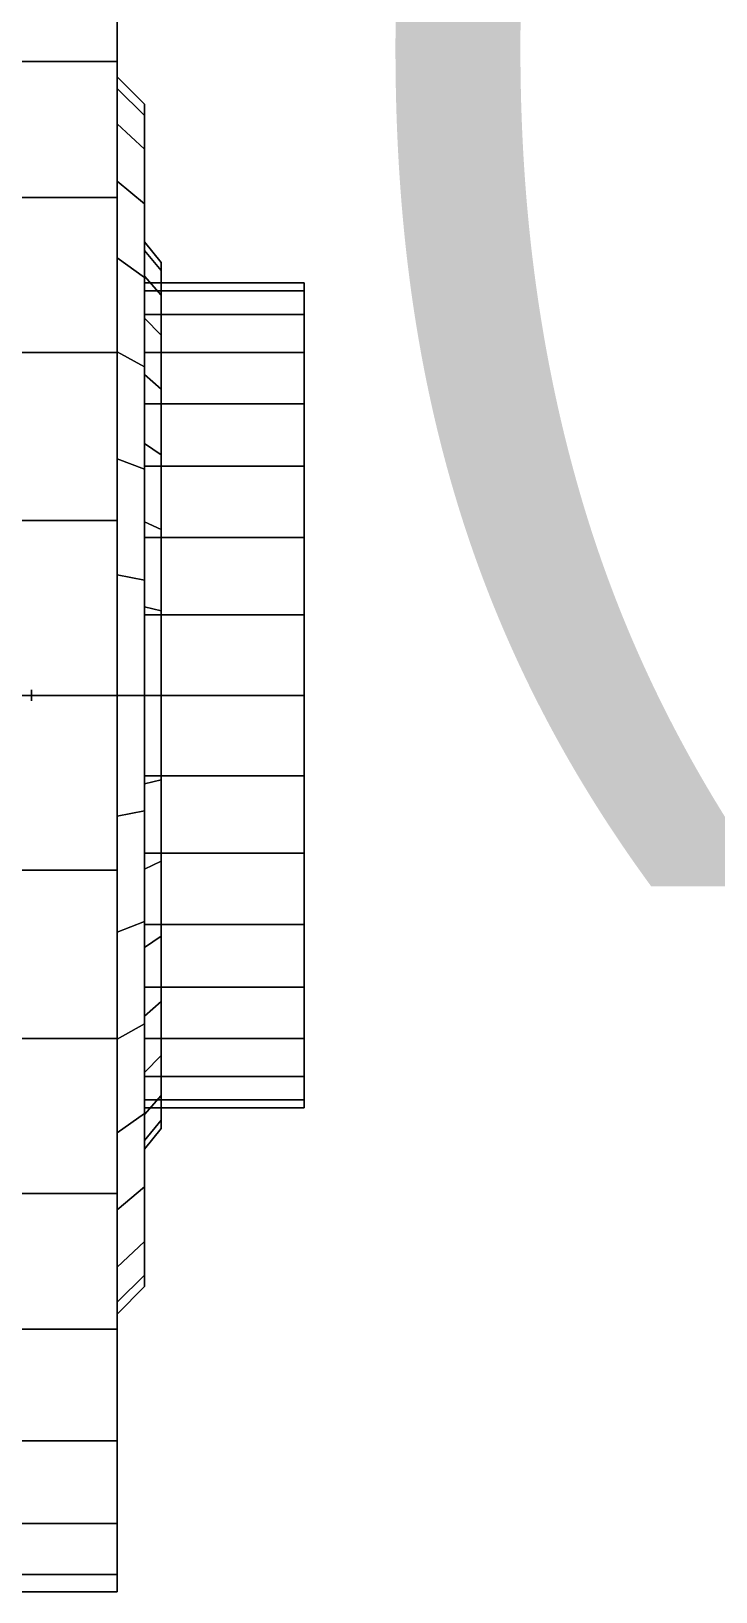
# Model space of a CAD drawing. Header units: millimetres. Extents: x -92759 to 184353, y -15225 to 86714.
# Drawn here: x -67755.3 to -67630.9, y 62080.7 to 62364.4 of the extents above; entities that cross this region are included whole.
import ezdxf

# ---------------------------------------------------------------- set-up
doc = ezdxf.new("R2010")
doc.units = ezdxf.units.MM
for name, color, linetype in [('0-1', 9, 'Continuous'), ('A-_ROOMNAME_A', 8, 'Continuous'), ('M-ACMV-EAF', 86, 'Continuous'), ('M-ACMV_FCU', 5, 'Continuous')]:
    doc.layers.add(name, color=color, linetype=linetype)
doc.styles.add('Arial Narrow_2', font='ARIALN.TTF', dxfattribs={"height": 225})

# ---------------------------------------------------------------- blocks, each defined once
blk = doc.blocks.new('A$Cb2bf8f38')
at = {"layer": 'A-_ROOMNAME_A', "insert": (-24772.04, 29960.39), "char_height": 225, "width": 697.4681, "attachment_point": 1, "style": 'Arial Narrow_2'}
blk.add_mtext('(MV)', dxfattribs=at)
blk = doc.blocks.new('A$C1d36b151')
at = {"layer": 'M-ACMV-EAF', "lineweight": 5, "invisible_edges": 14}
for points in [[(-192, 104, 42.43), (-192, 106.16, 64.38), (-192, 156.66, 64.38), (-192, 153.53, 32.58)], [(-192, 106.16, 64.38), (-192, 104, 86.32), (-192, 153.53, 96.18), (-192, 156.66, 64.38)], [(-192, 97.6, 21.32), (-192, 104, 42.43), (-192, 153.53, 32.58), (-192, 144.25, 2)], [(-192, 104, 86.32), (-192, 97.6, 107.43), (-192, 144.25, 126.75), (-192, 153.53, 96.18)], [(-192, 87.2, 1.87), (-192, 97.6, 21.32), (-192, 144.25, 2), (-192, 129.19, -26.18)], [(-192, 97.6, 107.43), (-192, 87.2, 126.88), (-192, 129.19, 154.93), (-192, 144.25, 126.75)], [(-192, 73.21, -15.17), (-192, 87.2, 1.87), (-192, 129.19, -26.18), (-192, 108.92, -50.88)], [(-192, 87.2, 126.88), (-192, 73.21, 143.93), (-192, 108.92, 179.63), (-192, 129.19, 154.93)], [(-192, 56.16, -29.16), (-192, 73.21, -15.17), (-192, 108.92, -50.88), (-192, 84.22, -71.15)], [(-192, 73.21, 143.93), (-192, 56.16, 157.92), (-192, 84.22, 199.91), (-192, 108.92, 179.63)], [(-197, 67.22, 49.74), (-197, 68.66, 64.38), (-197, 101.16, 64.38), (-197, 99.09, 43.4)], [(-197, 68.66, 64.38), (-197, 67.22, 79.01), (-197, 99.09, 85.35), (-197, 101.16, 64.38)], [(-197, 62.95, 35.67), (-197, 67.22, 49.74), (-197, 99.09, 43.4), (-197, 92.98, 23.24)], [(-197, 67.22, 79.01), (-197, 62.95, 93.08), (-197, 92.98, 105.51), (-197, 99.09, 85.35)], [(-197, 56.02, 22.71), (-197, 62.95, 35.67), (-197, 92.98, 23.24), (-197, 83.04, 4.65)], [(-197, 62.95, 93.08), (-197, 56.02, 106.04), (-197, 83.04, 124.1), (-197, 92.98, 105.51)], [(-197, 46.69, 11.34), (-197, 56.02, 22.71), (-197, 83.04, 4.65), (-197, 69.67, -11.64)], [(-197, 56.02, 106.04), (-197, 46.69, 117.41), (-197, 69.67, 140.39), (-197, 83.04, 124.1)], [(-192, 36.71, -39.56), (-192, 56.16, -29.16), (-192, 84.22, -71.15), (-192, 56.04, -86.22)], [(-192, 56.16, 157.92), (-192, 36.71, 168.31), (-192, 56.04, 214.97), (-192, 84.22, 199.91)], [(-200, 67.22, 49.74), (-200, 68.66, 64.38), (-200, 72.41, 64.38), (-200, 70.9, 49.01)], [(-200, 68.66, 64.38), (-200, 67.22, 79.01), (-200, 70.9, 79.74), (-200, 72.41, 64.38)], [(-226, 57.41, 51.69), (-226, 58.66, 64.38), (-226, 68.66, 64.38), (-226, 67.22, 49.74)], [(-226, 58.66, 64.38), (-226, 57.41, 77.06), (-226, 67.22, 79.01), (-226, 68.66, 64.38)], [(-200, 62.95, 35.67), (-200, 67.22, 49.74), (-200, 70.9, 49.01), (-200, 66.42, 34.24)], [(-200, 67.22, 79.01), (-200, 62.95, 93.08), (-200, 66.42, 94.51), (-200, 70.9, 79.74)], [(-197, 35.33, 2.02), (-197, 46.69, 11.34), (-197, 69.67, -11.64), (-197, 53.38, -25.01)], [(-197, 46.69, 117.41), (-197, 35.33, 126.74), (-197, 53.38, 153.76), (-197, 69.67, 140.39)], [(-226, 53.71, 39.5), (-226, 57.41, 51.69), (-226, 67.22, 49.74), (-226, 62.95, 35.67)], [(-226, 57.41, 77.06), (-226, 53.71, 89.25), (-226, 62.95, 93.08), (-226, 67.22, 79.01)], [(-200, 56.02, 22.71), (-200, 62.95, 35.67), (-200, 66.42, 34.24), (-200, 59.14, 20.62)], [(-200, 62.95, 93.08), (-200, 56.02, 106.04), (-200, 59.14, 108.13), (-200, 66.42, 94.51)], [(-226, 47.71, 28.26), (-226, 53.71, 39.5), (-226, 62.95, 35.67), (-226, 56.02, 22.71)], [(-226, 53.71, 89.25), (-226, 47.71, 100.49), (-226, 56.02, 106.04), (-226, 62.95, 93.08)], [(-200, 46.69, 11.34), (-200, 56.02, 22.71), (-200, 59.14, 20.62), (-200, 49.34, 8.69)], [(-200, 56.02, 106.04), (-200, 46.69, 117.41), (-200, 49.34, 120.06), (-200, 59.14, 108.13)], [(-226, 39.62, 18.41), (-226, 47.71, 28.26), (-226, 56.02, 22.71), (-226, 46.69, 11.34)], [(-226, 47.71, 100.49), (-226, 39.62, 110.34), (-226, 46.69, 117.41), (-226, 56.02, 106.04)], [(-192, 15.61, -45.96), (-192, 36.71, -39.56), (-192, 56.04, -86.22), (-192, 25.46, -95.49)], [(-192, 36.71, 168.31), (-192, 15.61, 174.71), (-192, 25.46, 224.24), (-192, 56.04, 214.97)], [(-197, 22.36, -4.92), (-197, 35.33, 2.02), (-197, 53.38, -25.01), (-197, 34.8, -34.94)], [(-197, 35.33, 126.74), (-197, 22.36, 133.67), (-197, 34.8, 163.69), (-197, 53.38, 153.76)], [(-200, 35.33, 2.02), (-200, 46.69, 11.34), (-200, 49.34, 8.69), (-200, 37.41, -1.1)], [(-200, 46.69, 117.41), (-200, 35.33, 126.74), (-200, 37.41, 129.85), (-200, 49.34, 120.06)], [(-226, 29.77, 10.33), (-226, 39.62, 18.41), (-226, 46.69, 11.34), (-226, 35.33, 2.02)], [(-226, 39.62, 110.34), (-226, 29.77, 118.42), (-226, 35.33, 126.74), (-226, 46.69, 117.41)], [(-200, 22.36, -4.92), (-200, 35.33, 2.02), (-200, 37.41, -1.1), (-200, 23.8, -8.38)], [(-200, 35.33, 126.74), (-200, 22.36, 133.67), (-200, 23.8, 137.13), (-200, 37.41, 129.85)], [(-226, 18.53, 4.32), (-226, 29.77, 10.33), (-226, 35.33, 2.02), (-226, 22.36, -4.92)], [(-226, 29.77, 118.42), (-226, 18.53, 124.43), (-226, 22.36, 133.67), (-226, 35.33, 126.74)], [(-197, 8.29, -9.18), (-197, 22.36, -4.92), (-197, 34.8, -34.94), (-197, 14.63, -41.06)], [(-197, 22.36, 133.67), (-197, 8.29, 137.93), (-197, 14.63, 169.81), (-197, 34.8, 163.69)], [(-200, 8.29, -9.18), (-200, 22.36, -4.92), (-200, 23.8, -8.38), (-200, 9.02, -12.86)], [(-200, 22.36, 133.67), (-200, 8.29, 137.93), (-200, 9.02, 141.61), (-200, 23.8, 137.13)], [(-192, -6.34, -48.12), (-192, 15.61, -45.96), (-192, 25.46, -95.49), (-192, -6.34, -98.62)], [(-192, 15.61, 174.71), (-192, -6.34, 176.88), (-192, -6.34, 227.38), (-192, 25.46, 224.24)], [(-226, 6.34, 0.62), (-226, 18.53, 4.32), (-226, 22.36, -4.92), (-226, 8.29, -9.18)], [(-226, 18.53, 124.43), (-226, 6.34, 128.13), (-226, 8.29, 137.93), (-226, 22.36, 133.67)], [(-197, -6.34, -10.62), (-197, 8.29, -9.18), (-197, 14.63, -41.06), (-197, -6.34, -43.12)], [(-197, 8.29, 137.93), (-197, -6.34, 139.38), (-197, -6.34, 171.88), (-197, 14.63, 169.81)], [(-200, -6.34, -10.62), (-200, 8.29, -9.18), (-200, 9.02, -12.86), (-200, -6.34, -14.37)], [(-200, 8.29, 137.93), (-200, -6.34, 139.38), (-200, -6.34, 143.13), (-200, 9.02, 141.61)], [(-226, -6.34, -0.62), (-226, 6.34, 0.62), (-226, 8.29, -9.18), (-226, -6.34, -10.62)], [(-226, 6.34, 128.13), (-226, -6.34, 129.38), (-226, -6.34, 139.38), (-226, 8.29, 137.93)], [(-176.45, -5.36, 64.18), (-176.45, -5.34, 64.38), (-176.45, -6.34, 64.38)], [(-176.45, -5.34, 64.38), (-176.45, -5.36, 64.57), (-176.45, -6.34, 64.38)], [(-176.45, -5.42, 63.99), (-176.45, -5.36, 64.18), (-176.45, -6.34, 64.38)], [(-176.45, -5.36, 64.57), (-176.45, -5.42, 64.76), (-176.45, -6.34, 64.38)], [(-176.45, -5.51, 63.82), (-176.45, -5.42, 63.99), (-176.45, -6.34, 64.38)], [(-176.45, -5.42, 64.76), (-176.45, -5.51, 64.93), (-176.45, -6.34, 64.38)], [(-176.45, -5.63, 63.67), (-176.45, -5.51, 63.82), (-176.45, -6.34, 64.38)], [(-176.45, -5.51, 64.93), (-176.45, -5.63, 65.08), (-176.45, -6.34, 64.38)], [(-176.45, -5.78, 63.54), (-176.45, -5.63, 63.67), (-176.45, -6.34, 64.38)], [(-176.45, -5.63, 65.08), (-176.45, -5.78, 65.21), (-176.45, -6.34, 64.38)], [(-226, -6.34, 129.38), (-226, -19.02, 128.13), (-226, -20.97, 137.93), (-226, -6.34, 139.38)], [(-226, -19.02, 0.62), (-226, -6.34, -0.62), (-226, -6.34, -10.62), (-226, -20.97, -9.18)], [(-200, -6.34, 139.38), (-200, -20.97, 137.93), (-200, -21.7, 141.61), (-200, -6.34, 143.13)], [(-200, -20.97, -9.18), (-200, -6.34, -10.62), (-200, -6.34, -14.37), (-200, -21.7, -12.86)], [(-197, -6.34, 139.38), (-197, -20.97, 137.93), (-197, -27.31, 169.81), (-197, -6.34, 171.88)], [(-197, -20.97, -9.18), (-197, -6.34, -10.62), (-197, -6.34, -43.12), (-197, -27.31, -41.06)], [(-192, -6.34, 176.88), (-192, -28.29, 174.71), (-192, -38.14, 224.24), (-192, -6.34, 227.38)], [(-192, -28.29, -45.96), (-192, -6.34, -48.12), (-192, -6.34, -98.62), (-192, -38.14, -95.49)], [(-176.45, -5.96, 63.45), (-176.45, -5.78, 63.54), (-176.45, -6.34, 64.38)], [(-176.45, -5.78, 65.21), (-176.45, -5.96, 65.3), (-176.45, -6.34, 64.38)], [(-176.45, -6.15, 63.39), (-176.45, -5.96, 63.45), (-176.45, -6.34, 64.38)], [(-176.45, -5.96, 65.3), (-176.45, -6.15, 65.36), (-176.45, -6.34, 64.38)], [(-176.45, -6.34, 63.38), (-176.45, -6.15, 63.39), (-176.45, -6.34, 64.38)], [(-176.45, -6.15, 65.36), (-176.45, -6.34, 65.38), (-176.45, -6.34, 64.38)], [(-176.45, -6.34, 65.38), (-176.45, -6.54, 65.36), (-176.45, -6.34, 64.38)], [(-176.45, -6.54, 65.36), (-176.45, -6.72, 65.3), (-176.45, -6.34, 64.38)], [(-176.45, -6.72, 65.3), (-176.45, -6.9, 65.21), (-176.45, -6.34, 64.38)], [(-176.45, -6.9, 65.21), (-176.45, -7.05, 65.08), (-176.45, -6.34, 64.38)], [(-176.45, -7.05, 65.08), (-176.45, -7.17, 64.93), (-176.45, -6.34, 64.38)], [(-176.45, -7.17, 64.93), (-176.45, -7.26, 64.76), (-176.45, -6.34, 64.38)], [(-176.45, -7.26, 64.76), (-176.45, -7.32, 64.57), (-176.45, -6.34, 64.38)], [(-176.45, -7.32, 64.57), (-176.45, -7.34, 64.38), (-176.45, -6.34, 64.38)], [(-176.45, -7.34, 64.38), (-176.45, -7.32, 64.18), (-176.45, -6.34, 64.38)], [(-176.45, -7.32, 64.18), (-176.45, -7.26, 63.99), (-176.45, -6.34, 64.38)], [(-176.45, -7.26, 63.99), (-176.45, -7.17, 63.82), (-176.45, -6.34, 64.38)], [(-176.45, -7.17, 63.82), (-176.45, -7.05, 63.67), (-176.45, -6.34, 64.38)], [(-176.45, -7.05, 63.67), (-176.45, -6.9, 63.54), (-176.45, -6.34, 64.38)], [(-176.45, -6.9, 63.54), (-176.45, -6.72, 63.45), (-176.45, -6.34, 64.38)], [(-176.45, -6.72, 63.45), (-176.45, -6.54, 63.39), (-176.45, -6.34, 64.38)], [(-176.45, -6.54, 63.39), (-176.45, -6.34, 63.38), (-176.45, -6.34, 64.38)], [(-226, -19.02, 128.13), (-226, -31.21, 124.43), (-226, -35.04, 133.67), (-226, -20.97, 137.93)], [(-226, -31.21, 4.32), (-226, -19.02, 0.62), (-226, -20.97, -9.18), (-226, -35.04, -4.92)], [(-200, -20.97, 137.93), (-200, -35.04, 133.67), (-200, -36.48, 137.13), (-200, -21.7, 141.61)], [(-200, -35.04, -4.92), (-200, -20.97, -9.18), (-200, -21.7, -12.86), (-200, -36.48, -8.38)], [(-197, -20.97, 137.93), (-197, -35.04, 133.67), (-197, -47.48, 163.69), (-197, -27.31, 169.81)], [(-197, -35.04, -4.92), (-197, -20.97, -9.18), (-197, -27.31, -41.06), (-197, -47.48, -34.94)], [(-192, -28.29, 174.71), (-192, -49.39, 168.31), (-192, -68.72, 214.97), (-192, -38.14, 224.24)], [(-192, -49.39, -39.56), (-192, -28.29, -45.96), (-192, -38.14, -95.49), (-192, -68.72, -86.22)], [(-226, -31.21, 124.43), (-226, -42.45, 118.42), (-226, -48.01, 126.74), (-226, -35.04, 133.67)], [(-226, -42.45, 10.33), (-226, -31.21, 4.32), (-226, -35.04, -4.92), (-226, -48.01, 2.02)], [(-200, -35.04, 133.67), (-200, -48.01, 126.74), (-200, -50.09, 129.85), (-200, -36.48, 137.13)], [(-200, -48.01, 2.02), (-200, -35.04, -4.92), (-200, -36.48, -8.38), (-200, -50.09, -1.1)], [(-197, -35.04, 133.67), (-197, -48.01, 126.74), (-197, -66.06, 153.76), (-197, -47.48, 163.69)], [(-197, -48.01, 2.02), (-197, -35.04, -4.92), (-197, -47.48, -34.94), (-197, -66.06, -25.01)], [(-226, -42.45, 118.42), (-226, -52.3, 110.34), (-226, -59.37, 117.41), (-226, -48.01, 126.74)], [(-226, -52.3, 18.41), (-226, -42.45, 10.33), (-226, -48.01, 2.02), (-226, -59.37, 11.34)], [(-200, -48.01, 126.74), (-200, -59.37, 117.41), (-200, -62.03, 120.06), (-200, -50.09, 129.85)], [(-200, -59.37, 11.34), (-200, -48.01, 2.02), (-200, -50.09, -1.1), (-200, -62.03, 8.69)], [(-197, -48.01, 126.74), (-197, -59.37, 117.41), (-197, -82.35, 140.39), (-197, -66.06, 153.76)], [(-197, -59.37, 11.34), (-197, -48.01, 2.02), (-197, -66.06, -25.01), (-197, -82.35, -11.64)], [(-192, -49.39, 168.31), (-192, -68.84, 157.92), (-192, -96.9, 199.91), (-192, -68.72, 214.97)], [(-192, -68.84, -29.16), (-192, -49.39, -39.56), (-192, -68.72, -86.22), (-192, -96.9, -71.15)], [(-226, -52.3, 110.34), (-226, -60.39, 100.49), (-226, -68.7, 106.04), (-226, -59.37, 117.41)], [(-226, -60.39, 28.26), (-226, -52.3, 18.41), (-226, -59.37, 11.34), (-226, -68.7, 22.71)], [(-200, -59.37, 117.41), (-200, -68.7, 106.04), (-200, -71.82, 108.13), (-200, -62.03, 120.06)], [(-200, -68.7, 22.71), (-200, -59.37, 11.34), (-200, -62.03, 8.69), (-200, -71.82, 20.62)], [(-197, -59.37, 117.41), (-197, -68.7, 106.04), (-197, -95.72, 124.1), (-197, -82.35, 140.39)], [(-197, -68.7, 22.71), (-197, -59.37, 11.34), (-197, -82.35, -11.64), (-197, -95.72, 4.65)], [(-226, -60.39, 100.49), (-226, -66.39, 89.25), (-226, -75.63, 93.08), (-226, -68.7, 106.04)], [(-226, -66.39, 39.5), (-226, -60.39, 28.26), (-226, -68.7, 22.71), (-226, -75.63, 35.67)], [(-226, -66.39, 89.25), (-226, -70.09, 77.06), (-226, -79.9, 79.01), (-226, -75.63, 93.08)], [(-226, -70.09, 51.69), (-226, -66.39, 39.5), (-226, -75.63, 35.67), (-226, -79.9, 49.74)], [(-226, -70.09, 77.06), (-226, -71.34, 64.38), (-226, -81.34, 64.38), (-226, -79.9, 79.01)], [(-226, -71.34, 64.38), (-226, -70.09, 51.69), (-226, -79.9, 49.74), (-226, -81.34, 64.38)], [(-200, -68.7, 106.04), (-200, -75.63, 93.08), (-200, -79.1, 94.51), (-200, -71.82, 108.13)], [(-200, -75.63, 35.67), (-200, -68.7, 22.71), (-200, -71.82, 20.62), (-200, -79.1, 34.24)], [(-197, -68.7, 106.04), (-197, -75.63, 93.08), (-197, -105.66, 105.51), (-197, -95.72, 124.1)], [(-197, -75.63, 35.67), (-197, -68.7, 22.71), (-197, -95.72, 4.65), (-197, -105.66, 23.24)], [(-192, -68.84, 157.92), (-192, -85.89, 143.93), (-192, -121.6, 179.63), (-192, -96.9, 199.91)], [(-192, -85.89, -15.17), (-192, -68.84, -29.16), (-192, -96.9, -71.15), (-192, -121.6, -50.88)], [(-200, -75.63, 93.08), (-200, -79.9, 79.01), (-200, -83.58, 79.74), (-200, -79.1, 94.51)], [(-200, -79.9, 49.74), (-200, -75.63, 35.67), (-200, -79.1, 34.24), (-200, -83.58, 49.01)], [(-197, -75.63, 93.08), (-197, -79.9, 79.01), (-197, -111.77, 85.35), (-197, -105.66, 105.51)], [(-197, -79.9, 49.74), (-197, -75.63, 35.67), (-197, -105.66, 23.24), (-197, -111.77, 43.4)], [(-200, -79.9, 79.01), (-200, -81.34, 64.38), (-200, -85.09, 64.38), (-200, -83.58, 79.74)], [(-200, -81.34, 64.38), (-200, -79.9, 49.74), (-200, -83.58, 49.01), (-200, -85.09, 64.38)], [(-197, -79.9, 79.01), (-197, -81.34, 64.38), (-197, -113.84, 64.38), (-197, -111.77, 85.35)], [(-197, -81.34, 64.38), (-197, -79.9, 49.74), (-197, -111.77, 43.4), (-197, -113.84, 64.38)], [(-192, -85.89, 143.93), (-192, -99.88, 126.88), (-192, -141.87, 154.93), (-192, -121.6, 179.63)], [(-192, -99.88, 1.87), (-192, -85.89, -15.17), (-192, -121.6, -50.88), (-192, -141.87, -26.18)], [(-192, -99.88, 126.88), (-192, -110.28, 107.43), (-192, -156.93, 126.75), (-192, -141.87, 154.93)], [(-192, -110.28, 21.32), (-192, -99.88, 1.87), (-192, -141.87, -26.18), (-192, -156.93, 2)], [(-192, -110.28, 107.43), (-192, -116.68, 86.32), (-192, -166.21, 96.18), (-192, -156.93, 126.75)], [(-192, -116.68, 42.43), (-192, -110.28, 21.32), (-192, -156.93, 2), (-192, -166.21, 32.58)], [(-192, -116.68, 86.32), (-192, -118.84, 64.38), (-192, -169.34, 64.38), (-192, -166.21, 96.18)], [(-192, -118.84, 64.38), (-192, -116.68, 42.43), (-192, -166.21, 32.58), (-192, -169.34, 64.38)]]:
    blk.add_3dface(points, dxfattribs=at)
at = {"layer": 'M-ACMV-EAF', "lineweight": 5}
mesh = blk.add_polymesh((2, 32), dxfattribs=dict(at, n_close=True))
for k, corner in enumerate([(-192, -6.34, 227.38), (-192, -38.14, 224.24), (-192, -68.72, 214.97), (-192, -96.9, 199.91), (-192, -121.6, 179.63), (-192, -141.87, 154.93), (-192, -156.93, 126.75), (-192, -166.21, 96.18), (-192, -169.34, 64.38), (-192, -166.21, 32.58), (-192, -156.93, 2), (-192, -141.87, -26.18), (-192, -121.6, -50.88), (-192, -96.9, -71.15), (-192, -68.72, -86.22), (-192, -38.14, -95.49), (-192, -6.34, -98.62), (-192, 25.46, -95.49), (-192, 56.04, -86.22), (-192, 84.22, -71.15), (-192, 108.92, -50.88), (-192, 129.19, -26.18), (-192, 144.25, 2), (-192, 153.53, 32.58), (-192, 156.66, 64.38), (-192, 153.53, 96.18), (-192, 144.25, 126.75), (-192, 129.19, 154.93), (-192, 108.92, 179.63), (-192, 84.22, 199.91), (-192, 56.04, 214.97), (-192, 25.46, 224.24), (-111.5, -6.34, 227.38), (-111.5, -38.14, 224.24), (-111.5, -68.72, 214.97), (-111.5, -96.9, 199.91), (-111.5, -121.6, 179.63), (-111.5, -141.87, 154.93), (-111.5, -156.93, 126.75), (-111.5, -166.21, 96.18), (-111.5, -169.34, 64.38), (-111.5, -166.21, 32.58), (-111.5, -156.93, 2), (-111.5, -141.87, -26.18), (-111.5, -121.6, -50.88), (-111.5, -96.9, -71.15), (-111.5, -68.72, -86.22), (-111.5, -38.14, -95.49), (-111.5, -6.34, -98.62), (-111.5, 25.46, -95.49), (-111.5, 56.04, -86.22), (-111.5, 84.22, -71.15), (-111.5, 108.92, -50.88), (-111.5, 129.19, -26.18), (-111.5, 144.25, 2), (-111.5, 153.53, 32.58), (-111.5, 156.66, 64.38), (-111.5, 153.53, 96.18), (-111.5, 144.25, 126.75), (-111.5, 129.19, 154.93), (-111.5, 108.92, 179.63), (-111.5, 84.22, 199.91), (-111.5, 56.04, 214.97), (-111.5, 25.46, 224.24)]):
    mesh.set_mesh_vertex(divmod(k, 32), corner)
mesh = blk.add_polymesh((2, 32), dxfattribs=dict(at, n_close=True))
for k, corner in enumerate([(-197, -6.34, 171.88), (-197, -27.31, 169.81), (-197, -47.48, 163.69), (-197, -66.06, 153.76), (-197, -82.35, 140.39), (-197, -95.72, 124.1), (-197, -105.66, 105.51), (-197, -111.77, 85.35), (-197, -113.84, 64.38), (-197, -111.77, 43.4), (-197, -105.66, 23.24), (-197, -95.72, 4.65), (-197, -82.35, -11.64), (-197, -66.06, -25.01), (-197, -47.48, -34.94), (-197, -27.31, -41.06), (-197, -6.34, -43.12), (-197, 14.63, -41.06), (-197, 34.8, -34.94), (-197, 53.38, -25.01), (-197, 69.67, -11.64), (-197, 83.04, 4.65), (-197, 92.98, 23.24), (-197, 99.09, 43.4), (-197, 101.16, 64.38), (-197, 99.09, 85.35), (-197, 92.98, 105.51), (-197, 83.04, 124.1), (-197, 69.67, 140.39), (-197, 53.38, 153.76), (-197, 34.8, 163.69), (-197, 14.63, 169.81), (-192, -6.34, 176.88), (-192, -28.29, 174.71), (-192, -49.39, 168.31), (-192, -68.84, 157.92), (-192, -85.89, 143.93), (-192, -99.88, 126.88), (-192, -110.28, 107.43), (-192, -116.68, 86.32), (-192, -118.84, 64.38), (-192, -116.68, 42.43), (-192, -110.28, 21.32), (-192, -99.88, 1.87), (-192, -85.89, -15.17), (-192, -68.84, -29.16), (-192, -49.39, -39.56), (-192, -28.29, -45.96), (-192, -6.34, -48.12), (-192, 15.61, -45.96), (-192, 36.71, -39.56), (-192, 56.16, -29.16), (-192, 73.21, -15.17), (-192, 87.2, 1.87), (-192, 97.6, 21.32), (-192, 104, 42.43), (-192, 106.16, 64.38), (-192, 104, 86.32), (-192, 97.6, 107.43), (-192, 87.2, 126.88), (-192, 73.21, 143.93), (-192, 56.16, 157.92), (-192, 36.71, 168.31), (-192, 15.61, 174.71)]):
    mesh.set_mesh_vertex(divmod(k, 32), corner)
mesh = blk.add_polymesh((2, 32), dxfattribs=dict(at, n_close=True))
for k, corner in enumerate([(-200, -6.34, 143.13), (-200, -21.7, 141.61), (-200, -36.48, 137.13), (-200, -50.09, 129.85), (-200, -62.03, 120.06), (-200, -71.82, 108.13), (-200, -79.1, 94.51), (-200, -83.58, 79.74), (-200, -85.09, 64.38), (-200, -83.58, 49.01), (-200, -79.1, 34.24), (-200, -71.82, 20.62), (-200, -62.03, 8.69), (-200, -50.09, -1.1), (-200, -36.48, -8.38), (-200, -21.7, -12.86), (-200, -6.34, -14.37), (-200, 9.02, -12.86), (-200, 23.8, -8.38), (-200, 37.41, -1.1), (-200, 49.34, 8.69), (-200, 59.14, 20.62), (-200, 66.42, 34.24), (-200, 70.9, 49.01), (-200, 72.41, 64.38), (-200, 70.9, 79.74), (-200, 66.42, 94.51), (-200, 59.14, 108.13), (-200, 49.34, 120.06), (-200, 37.41, 129.85), (-200, 23.8, 137.13), (-200, 9.02, 141.61), (-197, -6.34, 146.88), (-197, -22.44, 145.29), (-197, -37.91, 140.6), (-197, -52.17, 132.97), (-197, -64.68, 122.71), (-197, -74.94, 110.21), (-197, -82.56, 95.95), (-197, -87.26, 80.47), (-197, -88.84, 64.38), (-197, -87.26, 48.28), (-197, -82.56, 32.8), (-197, -74.94, 18.54), (-197, -64.68, 6.04), (-197, -52.17, -4.22), (-197, -37.91, -11.84), (-197, -22.44, -16.54), (-197, -6.34, -18.12), (-197, 9.75, -16.54), (-197, 25.23, -11.84), (-197, 39.49, -4.22), (-197, 52, 6.04), (-197, 62.26, 18.54), (-197, 69.88, 32.8), (-197, 74.57, 48.28), (-197, 76.16, 64.38), (-197, 74.57, 80.47), (-197, 69.88, 95.95), (-197, 62.26, 110.21), (-197, 52, 122.71), (-197, 39.49, 132.97), (-197, 25.23, 140.6), (-197, 9.75, 145.29)]):
    mesh.set_mesh_vertex(divmod(k, 32), corner)
mesh = blk.add_polymesh((2, 32), dxfattribs=dict(at, n_close=True))
for k, corner in enumerate([(-226, -6.34, 139.38), (-226, -20.97, 137.93), (-226, -35.04, 133.67), (-226, -48.01, 126.74), (-226, -59.37, 117.41), (-226, -68.7, 106.04), (-226, -75.63, 93.08), (-226, -79.9, 79.01), (-226, -81.34, 64.38), (-226, -79.9, 49.74), (-226, -75.63, 35.67), (-226, -68.7, 22.71), (-226, -59.37, 11.34), (-226, -48.01, 2.02), (-226, -35.04, -4.92), (-226, -20.97, -9.18), (-226, -6.34, -10.62), (-226, 8.29, -9.18), (-226, 22.36, -4.92), (-226, 35.33, 2.02), (-226, 46.69, 11.34), (-226, 56.02, 22.71), (-226, 62.95, 35.67), (-226, 67.22, 49.74), (-226, 68.66, 64.38), (-226, 67.22, 79.01), (-226, 62.95, 93.08), (-226, 56.02, 106.04), (-226, 46.69, 117.41), (-226, 35.33, 126.74), (-226, 22.36, 133.67), (-226, 8.29, 137.93), (-197, -6.34, 139.38), (-197, -20.97, 137.93), (-197, -35.04, 133.67), (-197, -48.01, 126.74), (-197, -59.37, 117.41), (-197, -68.7, 106.04), (-197, -75.63, 93.08), (-197, -79.9, 79.01), (-197, -81.34, 64.38), (-197, -79.9, 49.74), (-197, -75.63, 35.67), (-197, -68.7, 22.71), (-197, -59.37, 11.34), (-197, -48.01, 2.02), (-197, -35.04, -4.92), (-197, -20.97, -9.18), (-197, -6.34, -10.62), (-197, 8.29, -9.18), (-197, 22.36, -4.92), (-197, 35.33, 2.02), (-197, 46.69, 11.34), (-197, 56.02, 22.71), (-197, 62.95, 35.67), (-197, 67.22, 49.74), (-197, 68.66, 64.38), (-197, 67.22, 79.01), (-197, 62.95, 93.08), (-197, 56.02, 106.04), (-197, 46.69, 117.41), (-197, 35.33, 126.74), (-197, 22.36, 133.67), (-197, 8.29, 137.93)]):
    mesh.set_mesh_vertex(divmod(k, 32), corner)
blk = doc.blocks.new('ACMV_B8L1_R9')
at = {"layer": 'M-ACMV-EAF', "lineweight": 5, "rotation": 179.9999999999999}
blk.add_blockref('A$C1d36b151', (221871.3, -47717.28), dxfattribs=at)

msp = doc.modelspace()

# ---------------------------------------------------------------- block references
at = {"layer": '0-1'}
msp.add_blockref('A$Cb2bf8f38', (-42933.02, 32541.24), dxfattribs=at)

# ---------------------------------------------------------------- next in the draw order: block references
at = {"layer": 'M-ACMV_FCU', "color": 5}
msp.add_blockref('ACMV_B8L1_R9', (-289803.02, 109954.6), dxfattribs=at)

doc.saveas('drawing.dxf')
